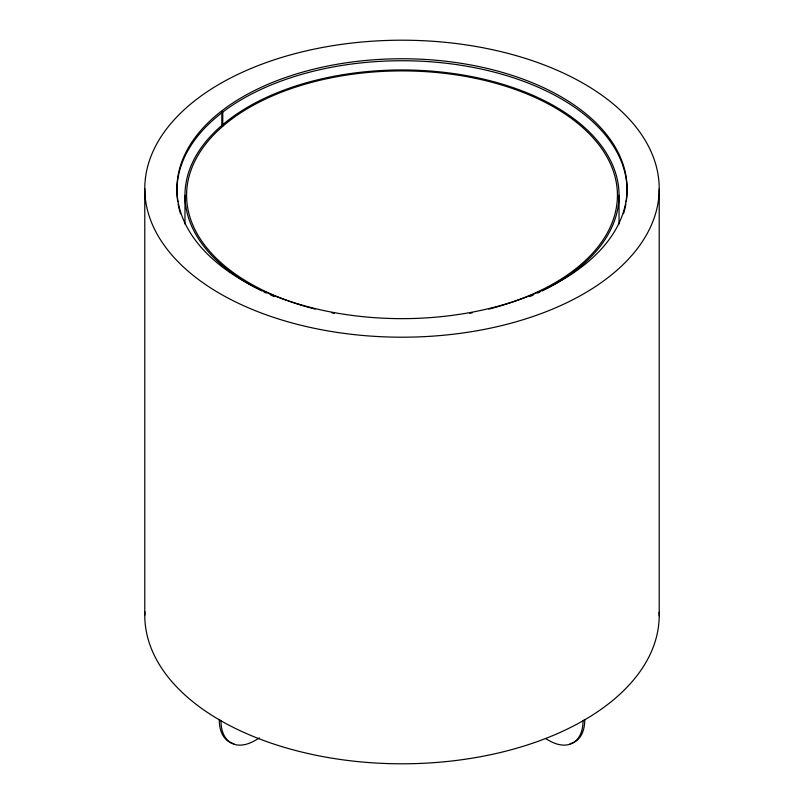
<?xml version="1.0" encoding="UTF-8"?>
<svg xmlns="http://www.w3.org/2000/svg" width="804" height="804" viewBox="0 0 804 804"><rect width="100%" height="100%" fill="white"/><g stroke="black" fill="none" stroke-linecap="round" stroke-linejoin="round"><path stroke-width="1.21" d="M659.22 615.784L659.22 188.96M259.421 737.982L255.079 740.484A48.23 27.849 -60 0 1 220.979 720.796L219.271 719.811A48.23 27.849 -60 0 0 233.924 743.7M545.685 738.615L548.931 740.484A48.23 27.849 60 0 0 583.031 720.796L584.739 719.811A48.23 27.849 60 0 1 570.086 743.7M619.03 195.261L619.03 224.105M222.768 111.083L222.768 126.067M221.824 111.696L221.824 126.73M184.98 195.261L184.98 224.105M144.78 188.699L144.78 615.201M261.802 290.907A217.03 125.303 0 0 1 239.954 111.917A217.03 125.303 0 0 1 550.428 103.847A217.03 125.303 0 0 1 556.519 283.249M555.463 283.862A217.03 125.303 0 0 1 542.208 290.907M539.946 291.993A217.03 125.303 0 0 1 537.705 293.048M533.163 295.098A217.03 125.303 0 0 1 529.685 296.586M274.325 296.586A217.03 125.303 0 0 1 270.847 295.098M266.295 293.048A217.03 125.303 0 0 1 264.064 291.993M315.238 309.098A215.422 124.369 0 0 1 232.065 118.831A215.422 124.369 0 0 1 571.945 118.831A215.422 124.369 0 0 1 488.772 309.098M472.169 312.856A215.422 124.369 0 0 1 469.767 313.319M334.243 313.319A215.422 124.369 0 0 1 331.841 312.856M625.864 204.085A225.06 129.936 0 0 1 623.492 213.713M180.508 213.713A225.06 129.936 0 0 1 178.136 204.085M177.744 201.653A225.06 129.936 0 0 1 402 60.732A225.06 129.936 0 0 1 626.256 201.653M659.159 612.246A257.22 148.499 0 0 1 401.497 763.8A257.22 148.499 0 0 1 144.861 611.663M220.597 83.415L220.125 83.696A257.22 148.499 0 0 0 334.997 332.072A257.22 148.499 0 0 0 650.687 150.77A257.22 148.499 0 0 0 221.08 83.144L220.597 83.415M269.943 293.922A225.06 129.936 0 0 0 625.864 202.116A225.06 129.936 0 0 0 310.203 70.059A225.06 129.936 0 0 0 269.943 293.922"/></g></svg>
